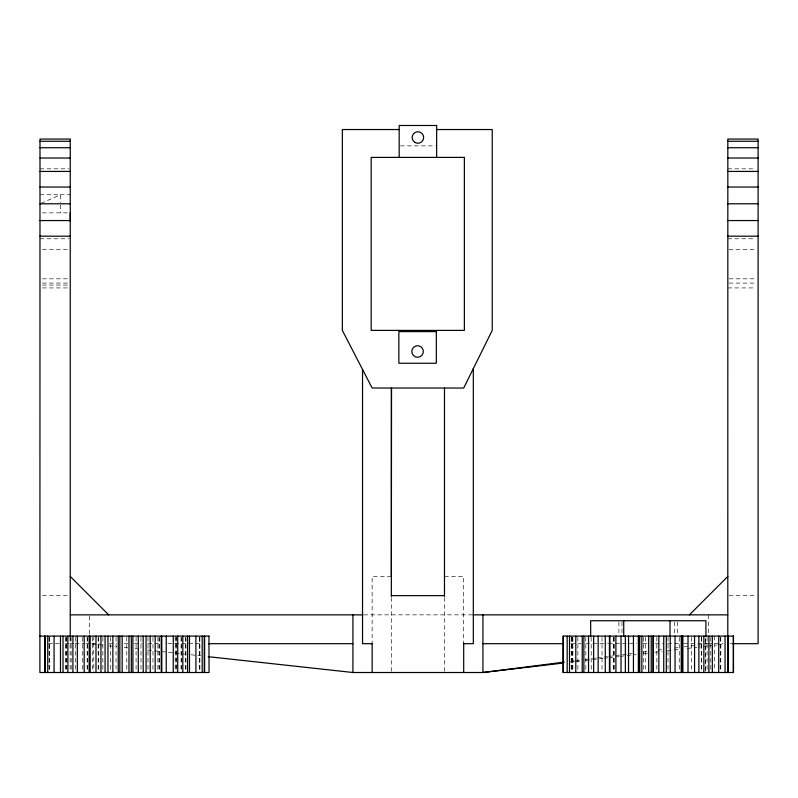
<?xml version="1.0" encoding="UTF-8"?>
<svg xmlns="http://www.w3.org/2000/svg" width="798" height="798" viewBox="0 0 798 798"><rect width="100%" height="100%" fill="white"/><g stroke="black" fill="none" stroke-linecap="round" stroke-linejoin="round"><path stroke-width="0.6" stroke-dasharray="3.99 2.99" d="M41.087 203.33L60.648 194.762L70.254 194.762M570.49 661.323L574.191 660.844M575.418 660.694L580.355 660.066M585.283 659.427L596.385 658.011M597.622 657.851L607.487 656.594M608.724 656.435L627.218 654.081M628.455 653.921L632.156 653.442M643.258 652.026L646.959 651.557M658.061 650.141L661.761 649.672M674.091 648.096L679.028 647.467M683.956 646.829L707.397 643.836M570.74 662.17L574.45 661.732M575.687 661.582L580.635 661.003M585.582 660.425L602.899 658.38M604.136 658.24L607.847 657.801M609.083 657.652L614.041 657.073M615.278 656.924L618.989 656.495M620.226 656.345L636.305 654.45M643.727 653.582L647.437 653.143M654.859 652.275L662.28 651.397M667.228 650.819L679.597 649.363M687.018 648.485L696.913 647.318M698.15 647.178L701.861 646.739M703.098 646.589L706.809 646.161M708.045 646.011L716.704 644.993M717.941 644.844L722.888 644.265M400.397 145.864L435.439 145.864M40 168.837L69.047 168.837M727.836 168.837L755.676 168.837M40 194.752L60.648 194.762L60.648 202.672M42.424 212.857L69.057 212.847M40 238.772L69.047 238.772M727.836 238.772L755.676 238.772M42.414 249.584L69.047 249.584M729.053 249.584L755.676 249.584M42.414 278.811L69.047 278.811M729.053 278.811L755.676 278.811M42.414 283.081L69.047 283.081M729.053 283.081L755.676 283.081M42.414 285.066L69.047 285.066M42.414 287.928L69.047 287.928M727.836 287.928L755.676 287.928M391.349 576.435L372.137 576.435L372.137 642.48M444.486 576.435L463.698 576.435L463.698 643.687M42.414 595.647L69.047 595.647M729.053 595.647L755.676 595.647M363.728 614.859L472.107 614.859M48.469 643.687L59.361 643.687M65.416 643.687L69.047 643.687M73.855 643.687L70.254 643.687L70.254 637.452M75.062 643.687L84.668 643.687M85.865 643.687L89.466 643.687M91.95 643.687L99.411 643.687M109.356 643.687L116.807 643.687M124.269 643.687L127.989 643.687M134.204 643.687L141.665 643.687M147.879 643.687L159.061 643.687M167.76 643.687L200.069 643.687M570.969 643.687L581.134 643.687M585.852 643.687L607.238 643.687M608.485 643.687L636.694 643.687M642.899 643.687L647.856 643.687M655.298 643.687L662.739 643.687M667.697 643.687L679.347 643.687M683.826 643.687L707.387 643.687M707.946 643.687L723.038 643.687M730.26 643.687L732.684 643.687M91.94 643.956L104.309 645.303M109.256 645.851L116.678 646.659M124.099 647.467L127.81 647.876M135.231 648.684L141.416 649.363M147.6 650.041L185.944 654.24M190.892 654.779L200.787 655.856M720.784 637.323L720.784 671.288M720.235 637.323L720.235 671.288M714.34 636.106L714.37 671.288M710.779 637.323L710.779 671.288M708.624 614.859L708.624 634.081M707.098 637.323L707.098 671.288M701.701 637.323L701.701 671.288M701.312 637.323L701.312 671.288M691.307 637.323L691.307 671.288M679.258 637.323L679.258 671.288M677.632 621.921L677.632 634.929M674.579 621.921L674.569 634.929M668.046 637.323L668.046 671.288M656.844 637.323L656.844 671.288M645.353 637.323L645.353 671.288M643.587 637.323L643.587 671.288M622.001 621.921L622.001 636.106M618.939 621.921L618.939 634.929M614.34 637.323L614.34 671.288M613.692 637.323L613.692 671.288M613.532 637.323L613.532 671.288M602.021 637.323L602.021 671.288M591.168 637.323L591.238 671.288M585.802 637.323L585.802 671.288M577.872 637.323L577.872 671.288M572.874 637.323L572.874 671.288M572.615 637.323L572.615 671.288M572.475 637.323L572.475 671.288M571.528 637.323L571.528 671.288M571.278 637.323L571.278 671.288M444.486 597.512L444.486 672.505M391.349 597.512L391.349 672.505M199.889 637.323L199.889 671.288M199.61 637.323L199.61 671.288M199.4 637.323L199.4 671.288M185.924 637.323L185.924 671.288M185.695 637.323L185.695 671.288M181.346 637.323L181.346 671.288M181.076 637.323L181.076 671.288M176.368 637.323L176.368 671.288M176.029 636.106L176.029 671.288M175.211 637.323L175.211 671.288M159.261 637.323L159.261 671.288M159.061 637.323L159.061 671.288M157.874 637.323L157.874 671.288M152.967 637.323L152.967 672.505M148.009 637.323L148.009 671.288M140.987 637.323L140.987 671.288M136.079 637.323L136.079 671.288M126.782 637.323L126.782 671.288M116.039 637.323L116.039 671.288M110.663 637.323L110.663 671.288M102.862 637.323L102.862 671.288M98.733 637.323L98.733 671.288M98.174 637.323L98.174 672.505M93.775 636.106L93.775 671.288M92.688 637.323L92.688 671.288M89.466 616.066L89.466 634.081M87.72 637.323L87.67 671.288M87.142 637.323L87.142 671.288M82.723 637.323L82.723 671.288M75.69 637.323L75.69 671.288M71.102 637.323L71.222 671.288M70.084 637.323L70.084 671.288M66.683 637.323L66.683 671.288M66.124 637.323L66.124 671.288M65.546 637.323L65.546 671.288M60.648 204.936L60.648 212.847M49.546 637.323L49.546 671.288M49.346 637.323L49.346 671.288M49.057 637.323L49.057 671.288M705.412 671.288L705.412 637.323L705.332 671.288"/><path stroke-width="1.2" d="M70.254 221.285L70.254 212.847M391.349 576.435L391.539 388.037M689.412 614.859L727.836 576.435M564.316 662.111L482.92 672.505L352.925 672.505L208.208 656.674M563.318 663.038L482.92 672.505L482.92 614.859M399.19 129.535L342.352 129.535L342.352 330.402L372.137 388.037L463.698 388.037L492.226 330.402L492.226 129.535L436.656 129.535M40 141.266L70.254 141.266M727.836 141.266L758.1 141.266M40 147.73L70.254 147.73M727.836 147.73L758.1 147.73M40 158.024L70.254 158.024M727.836 158.024L758.1 158.024M40 171.43L70.254 171.43M727.836 171.43L758.1 171.43M40 187.041L70.254 187.041M727.836 187.041L758.1 187.041M40 203.799L70.254 203.799M727.836 203.799L758.1 203.799M40 220.557L70.254 220.557M727.836 220.557L758.1 220.557M40 236.178L70.254 236.178M727.836 236.178L758.1 236.178M391.349 595.647L444.486 595.647M70.254 614.859L362.831 614.859M473.014 614.859L727.836 614.859M39.9 636.106L209.046 636.106M208.767 643.687L352.925 643.687M372.137 643.687L362.531 643.687L362.531 369.444M463.698 643.687L473.314 643.687L473.314 368.626M482.92 643.687L563.528 643.687M732.684 643.687L758.1 643.687L758.1 139.061L727.836 139.061L727.796 672.505M70.254 576.435L108.678 614.859M733.302 636.106L733.302 672.505M728.434 636.106L728.434 672.505M725.053 636.106L725.053 672.505M718.709 636.106L718.709 672.505M712.325 636.106L712.325 672.505M708.893 636.106L708.893 672.505M705.911 636.106L705.911 620.734L590.67 620.734L590.67 636.106M703.846 636.106L703.846 672.505M698.878 636.106L698.878 672.505M694.559 636.106L694.559 672.505M688.016 636.106L688.016 672.505M682.889 636.106L682.889 672.505M682.24 636.106L682.24 672.505M681.971 636.106L681.971 672.505M681.243 636.106L681.243 672.505M675.048 636.106L675.048 672.505M670.25 636.106L670.25 672.505M670.021 620.734L670.021 636.106M666.33 636.106L666.33 672.505M663.736 636.106L663.736 672.505M658.839 636.106L658.839 672.505M653.392 636.106L653.392 672.505M652.993 636.106L652.993 672.505M651.218 636.106L651.218 672.505M648.684 636.106L648.684 672.505M641.871 636.106L641.871 672.505M639.727 636.106L639.727 672.505M638.749 636.106L638.749 672.505M638.35 636.106L638.35 672.505M633.442 636.106L633.442 672.505M628.535 636.106L628.535 672.505M625.353 636.106L625.353 672.505M623.737 620.734L623.737 636.106M621.024 636.106L621.024 672.505M615.906 636.106L615.906 672.505M609.921 636.106L609.921 672.505M609.433 636.106L609.433 672.505M605.273 636.106L605.273 672.505M598.151 636.106L598.151 672.505M593.652 636.106L593.652 672.505M588.535 636.106L588.535 672.505M583.877 636.106L583.877 672.505M582.241 636.106L582.241 672.505M575.797 636.106L575.797 672.505M569.513 636.106L569.513 672.505M567.179 636.106L567.179 672.505M563.278 636.106L563.278 672.505M463.698 643.068L463.698 672.505M444.486 388.037L444.486 596.266M436.656 157.396L436.656 125.495L399.19 125.495L399.19 157.396M391.349 388.037L391.349 596.266M372.137 643.068L372.137 672.505M352.925 614.859L352.925 672.505M208.956 636.106L209.046 672.505L39.9 672.505L40 139.061L70.254 139.061L70.254 636.475M204.617 636.106L204.617 672.505M204.268 636.106L204.268 672.505M202.203 636.106L202.203 672.505M195.899 636.106L195.899 672.505M189.465 636.106L189.465 672.505M187.54 636.106L187.54 672.505M182.822 636.106L182.822 672.505M177.725 636.106L177.725 672.505M173.256 636.106L173.256 672.505M166.223 636.106L166.223 672.505M161.804 636.106L161.804 672.505M161.236 636.106L161.236 672.505M155.171 636.106L155.171 672.505M150.214 636.106L150.214 672.505M146.084 636.106L146.084 672.505M143.191 636.106L143.191 672.505M138.283 636.106L138.283 672.505M132.907 636.106L132.907 672.505M131.331 636.106L131.331 672.505M128.987 636.106L128.987 672.505M122.174 636.106L122.174 672.505M119.83 636.106L119.83 672.505M118.254 636.106L118.254 672.505M112.867 636.106L112.867 672.505M107.959 636.106L107.959 672.505M105.077 636.106L105.077 672.505M100.947 636.106L100.947 672.505M95.989 636.106L95.989 672.505M89.885 636.106L89.885 672.505M89.685 636.106L89.685 672.505M89.196 636.106L89.147 672.505M84.169 636.106L84.169 672.505M77.336 636.106L77.336 672.505M72.917 636.106L72.917 672.505M67.87 636.106L67.87 672.505M63.022 636.106L63.022 672.505M60.478 636.106L60.478 672.505M54.065 636.106L54.065 672.505M47.75 636.106L47.75 672.505M45.157 636.106L45.157 672.505M44.838 636.106L44.838 672.505M464.366 157.396L371.18 157.396L371.18 330.402L464.366 330.402L464.366 157.396M436.326 331.589L398.86 331.589L398.86 363.26L436.326 363.26L436.326 331.589M733.492 636.106L563.089 636.106L563.089 672.505L733.492 672.505L733.492 636.106M415.04 142.493A5.766 5.766 0 0 0 423.678 137.505A5.766 5.766 0 0 0 415.04 132.518A5.766 5.766 0 0 0 415.04 142.493M413.514 355.549A5.766 5.766 0 0 0 423.159 352.965A5.766 5.766 0 0 0 416.097 345.913A5.766 5.766 0 0 0 413.514 355.549"/></g></svg>
